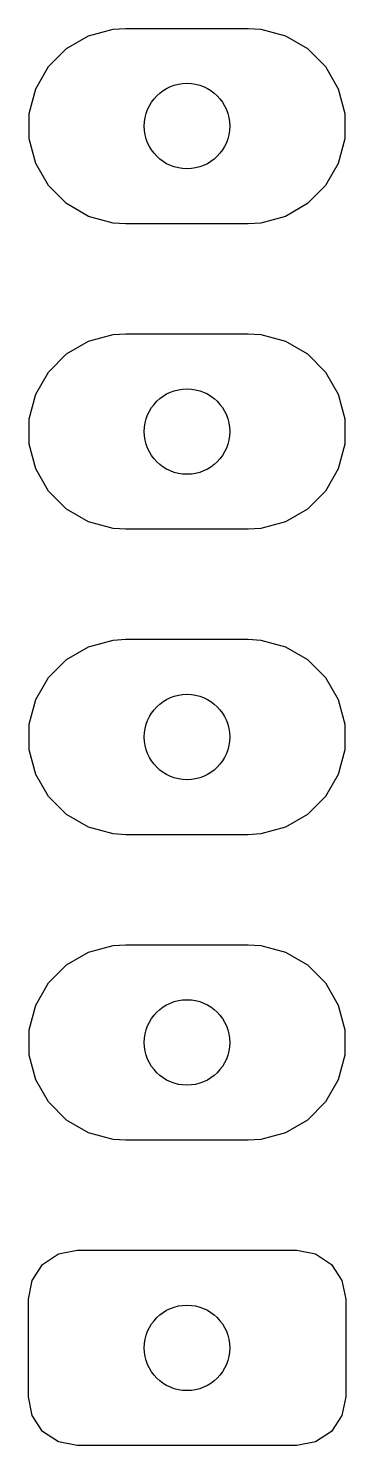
# Model space of a CAD drawing. Extents: x 5.24 to 6.01, y -5.25 to -2.11.
# Drawn here: x 5.3091 to 5.3602, y -2.3386 to -2.1102 of the extents above.
import ezdxf

# ---------------------------------------------------------------- set-up
doc = ezdxf.new("R2010")
doc.units = 0
doc.header["$MEASUREMENT"] = 0
doc.layers.add('BLACK', color=7, linetype='CONTINUOUS')

msp = doc.modelspace()

# ---------------------------------------------------------------- linework, layer by layer
at = {"layer": 'BLACK', "linetype": 'CONTINUOUS'}
for p, q in [((5.31522, -2.11349), (5.31878, -2.11143)), ((5.31878, -2.11143), (5.32275, -2.11037)), ((5.32275, -2.11037), (5.3248, -2.11024)), ((5.3248, -2.11024), (5.34449, -2.11024)), ((5.34449, -2.11024), (5.34654, -2.11037)), ((5.34654, -2.11037), (5.35051, -2.11143)), ((5.35051, -2.11143), (5.35407, -2.11349)), ((5.31231, -2.1164), (5.31522, -2.11349)), ((5.35407, -2.11349), (5.35698, -2.1164)), ((5.31025, -2.11996), (5.31231, -2.1164)), ((5.35698, -2.1164), (5.35904, -2.11996)), ((5.30919, -2.12393), (5.31025, -2.11996)), ((5.35904, -2.11996), (5.3601, -2.12393)), ((5.30919, -2.12804), (5.30919, -2.12393)), ((5.3601, -2.12393), (5.3601, -2.12804)), ((5.31025, -2.13201), (5.30919, -2.12804)), ((5.3601, -2.12804), (5.35904, -2.13201)), ((5.31231, -2.13557), (5.31025, -2.13201)), ((5.35904, -2.13201), (5.35698, -2.13557)), ((5.31522, -2.13848), (5.31231, -2.13557)), ((5.35698, -2.13557), (5.35407, -2.13848)), ((5.31878, -2.14053), (5.31522, -2.13848)), ((5.35407, -2.13848), (5.35051, -2.14053)), ((5.32275, -2.1416), (5.31878, -2.14053)), ((5.3248, -2.14173), (5.32275, -2.1416)), ((5.34449, -2.14173), (5.3248, -2.14173)), ((5.34654, -2.1416), (5.34449, -2.14173)), ((5.35051, -2.14053), (5.34654, -2.1416)), ((5.31878, -2.16065), (5.32275, -2.15958)), ((5.32275, -2.15958), (5.3248, -2.15945)), ((5.3248, -2.15945), (5.34449, -2.15945)), ((5.34449, -2.15945), (5.34654, -2.15958)), ((5.34654, -2.15958), (5.35051, -2.16065)), ((5.31522, -2.1627), (5.31878, -2.16065)), ((5.35051, -2.16065), (5.35407, -2.1627)), ((5.31231, -2.16561), (5.31522, -2.1627)), ((5.35407, -2.1627), (5.35698, -2.16561)), ((5.31025, -2.16917), (5.31231, -2.16561)), ((5.35698, -2.16561), (5.35904, -2.16917)), ((5.30919, -2.17314), (5.31025, -2.16917)), ((5.35904, -2.16917), (5.3601, -2.17314)), ((5.30919, -2.17725), (5.30919, -2.17314)), ((5.3601, -2.17314), (5.3601, -2.17725)), ((5.31025, -2.18122), (5.30919, -2.17725)), ((5.3601, -2.17725), (5.35904, -2.18122)), ((5.31231, -2.18478), (5.31025, -2.18122)), ((5.35904, -2.18122), (5.35698, -2.18478)), ((5.31522, -2.18769), (5.31231, -2.18478)), ((5.35698, -2.18478), (5.35407, -2.18769)), ((5.31878, -2.18975), (5.31522, -2.18769)), ((5.32275, -2.19081), (5.31878, -2.18975)), ((5.35051, -2.18975), (5.34654, -2.19081)), ((5.35407, -2.18769), (5.35051, -2.18975)), ((5.3248, -2.19094), (5.32275, -2.19081)), ((5.34449, -2.19094), (5.3248, -2.19094)), ((5.34654, -2.19081), (5.34449, -2.19094)), ((5.31522, -2.21192), (5.31878, -2.20986)), ((5.31878, -2.20986), (5.32275, -2.2088)), ((5.32275, -2.2088), (5.3248, -2.20866)), ((5.3248, -2.20866), (5.34449, -2.20866)), ((5.34449, -2.20866), (5.34654, -2.2088)), ((5.34654, -2.2088), (5.35051, -2.20986)), ((5.35051, -2.20986), (5.35407, -2.21192)), ((5.31231, -2.21482), (5.31522, -2.21192)), ((5.35407, -2.21192), (5.35698, -2.21482)), ((5.31025, -2.21838), (5.31231, -2.21482)), ((5.35698, -2.21482), (5.35904, -2.21838)), ((5.30919, -2.22235), (5.31025, -2.21838)), ((5.35904, -2.21838), (5.3601, -2.22235)), ((5.30919, -2.22646), (5.30919, -2.22235)), ((5.3601, -2.22235), (5.3601, -2.22646)), ((5.31025, -2.23044), (5.30919, -2.22646)), ((5.3601, -2.22646), (5.35904, -2.23044)), ((5.31231, -2.234), (5.31025, -2.23044)), ((5.35904, -2.23044), (5.35698, -2.234)), ((5.31522, -2.2369), (5.31231, -2.234)), ((5.35698, -2.234), (5.35407, -2.2369)), ((5.31878, -2.23896), (5.31522, -2.2369)), ((5.35407, -2.2369), (5.35051, -2.23896)), ((5.32275, -2.24002), (5.31878, -2.23896)), ((5.3248, -2.24016), (5.32275, -2.24002)), ((5.34654, -2.24002), (5.34449, -2.24016)), ((5.35051, -2.23896), (5.34654, -2.24002)), ((5.34449, -2.24016), (5.3248, -2.24016)), ((5.31878, -2.25907), (5.32275, -2.25801)), ((5.32275, -2.25801), (5.3248, -2.25787)), ((5.3248, -2.25787), (5.34449, -2.25787)), ((5.34449, -2.25787), (5.34654, -2.25801)), ((5.34654, -2.25801), (5.35051, -2.25907)), ((5.31522, -2.26113), (5.31878, -2.25907)), ((5.35051, -2.25907), (5.35407, -2.26113)), ((5.31231, -2.26404), (5.31522, -2.26113)), ((5.35407, -2.26113), (5.35698, -2.26404)), ((5.31025, -2.2676), (5.31231, -2.26404)), ((5.35698, -2.26404), (5.35904, -2.2676)), ((5.30919, -2.27157), (5.31025, -2.2676)), ((5.35904, -2.2676), (5.3601, -2.27157)), ((5.30919, -2.27568), (5.30919, -2.27157)), ((5.3601, -2.27157), (5.3601, -2.27568)), ((5.31025, -2.27965), (5.30919, -2.27568)), ((5.3601, -2.27568), (5.35904, -2.27965)), ((5.31231, -2.28321), (5.31025, -2.27965)), ((5.35904, -2.27965), (5.35698, -2.28321)), ((5.31522, -2.28612), (5.31231, -2.28321)), ((5.35698, -2.28321), (5.35407, -2.28612)), ((5.31878, -2.28817), (5.31522, -2.28612)), ((5.35407, -2.28612), (5.35051, -2.28817)), ((5.32275, -2.28924), (5.31878, -2.28817)), ((5.3248, -2.28937), (5.32275, -2.28924)), ((5.34449, -2.28937), (5.3248, -2.28937)), ((5.34654, -2.28924), (5.34449, -2.28937)), ((5.35051, -2.28817), (5.34654, -2.28924)), ((5.31136, -2.30939), (5.31392, -2.30769)), ((5.31392, -2.30769), (5.31693, -2.30709)), ((5.31693, -2.30709), (5.35236, -2.30709)), ((5.35236, -2.30709), (5.35538, -2.30769)), ((5.35538, -2.30769), (5.35793, -2.30939)), ((5.30965, -2.31195), (5.31136, -2.30939)), ((5.35793, -2.30939), (5.35964, -2.31195)), ((5.30906, -2.31496), (5.30965, -2.31195)), ((5.35964, -2.31195), (5.36024, -2.31496)), ((5.30906, -2.33071), (5.30906, -2.31496)), ((5.36024, -2.31496), (5.36024, -2.33071)), ((5.30965, -2.33372), (5.30906, -2.33071)), ((5.36024, -2.33071), (5.35964, -2.33372)), ((5.31136, -2.33628), (5.30965, -2.33372)), ((5.35964, -2.33372), (5.35793, -2.33628)), ((5.31392, -2.33798), (5.31136, -2.33628)), ((5.31693, -2.33858), (5.31392, -2.33798)), ((5.35538, -2.33798), (5.35236, -2.33858)), ((5.35793, -2.33628), (5.35538, -2.33798)), ((5.35236, -2.33858), (5.31693, -2.33858))]:
    msp.add_line(p, q, dxfattribs=at)
at = {"layer": 'BLACK'}
for centre in [(5.33465, -2.12598), (5.33465, -2.1752), (5.33465, -2.22441), (5.33465, -2.27362), (5.33465, -2.32283)]:
    msp.add_circle(centre, 0.00689, dxfattribs=at)
at = {"layer": 'WHITE'}
for centre in [(5.33465, -2.12598), (5.33465, -2.1752), (5.33465, -2.22441), (5.33465, -2.27362), (5.33465, -2.32283)]:
    msp.add_circle(centre, 0.00689, dxfattribs=at)

doc.saveas('drawing.dxf')
